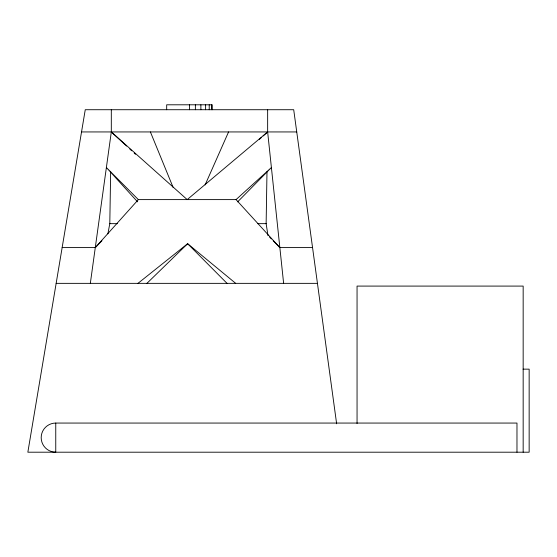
<?xml version="1.0" encoding="UTF-8"?>
<svg xmlns="http://www.w3.org/2000/svg" width="557" height="557" viewBox="0 0 557 557"><rect width="100%" height="100%" fill="white"/><g stroke="black" fill="none" stroke-linecap="round" stroke-linejoin="round"><path stroke-width="0.84" d="M107.877 233.884L109.799 223.649L110.655 171.737M266.991 171.737L266.135 223.649L267.994 235.681M90.331 283.353L111.309 131.939L111.309 109.722M205.115 184.91L228.565 131.939M62.147 247.587L95.289 247.587L138.345 199.608L236.057 199.608L271.405 167.525L237.63 201.878M95.289 247.587L101.924 240.791M146.665 283.604L187.632 243.708L235.688 283.353M259.332 139.396L261.247 137.676M263.169 135.957L267.645 131.939L267.645 109.722M137.976 283.353L187.632 243.708L227.172 283.499M81.531 131.939L296.742 131.939M109.799 223.649L117.611 223.649M257.592 223.649L266.42 223.649M312.554 247.587L279.851 247.587L236.057 199.608M56.153 283.353L317.441 283.353M523.065 369.145L529.15 369.145L529.15 452.2L27.85 452.2L85.256 109.722L293.706 109.722L336.637 423.786M55.756 423.062L55.756 452.2A14.566 14.566 0 0 1 41.19 437.635A14.566 14.566 0 0 1 55.756 423.062L516.973 423.062L516.973 452.2M126.585 146.052L111.309 131.939L187.201 199.608L267.645 131.939L283.624 283.353M129.767 148.998L131.675 150.759M134.216 153.112L135.49 154.289M138.345 199.608L106.38 167.525L137.558 201.836M269.595 237.087L271.405 238.939M273.215 240.791L279.245 246.967M150.397 131.939L173.136 187.451M523.162 452.2L523.162 286.089L357.051 286.089L357.051 423.501M212.28 109.722L212.28 104.8L166.682 104.8L166.682 109.722M211.5 104.8L211.5 109.722M209.223 104.8L209.223 109.722M205.603 104.8L205.603 109.722M200.882 104.8L200.882 109.722M195.382 104.8L195.382 109.722M189.477 104.8L189.477 109.722"/></g></svg>
